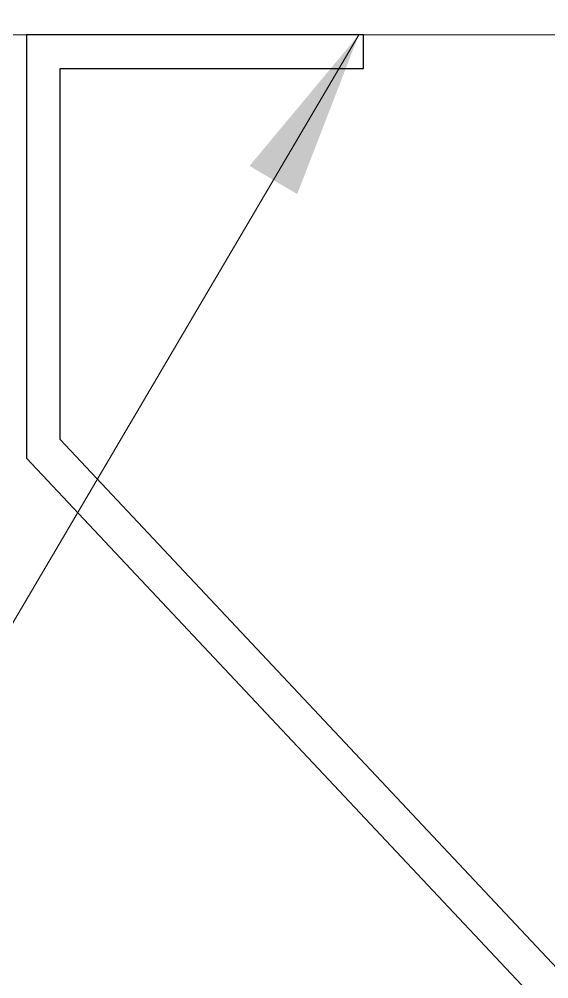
# Model space of a CAD drawing. Header units: millimetres. Extents: x -547695 to 905972, y -1055718 to 167349.
# Drawn here: x -514758 to -514644.8, y -1031455.9 to -1031251 of the extents above; entities that cross this region are included whole.
import ezdxf

# ---------------------------------------------------------------- set-up
doc = ezdxf.new("R2010")
doc.units = ezdxf.units.MM
for name, color, linetype, lineweight in [('View-XTD-CT Cua$0$View-XĐL-CT Cửa$0$Dim - Vietduc', 149, 'Continuous', 13), ('View-XTD-CT Cua$0$View-XĐL-CT Cửa$0$KT-NetThay', 7, 'Continuous', 18), ('View-XTD-CT Cua$0$View-XĐL-CT Cửa$0$Profile - Vietduc', 14, 'Continuous', 30), ('View-XTD-CT Cua$0$View-XĐL-CT Cửa$0$SHEETING 0.13', 6, 'Continuous', 13)]:
    doc.layers.add(name, color=color, linetype=linetype, lineweight=lineweight)
doc.styles.add('View-XTD-CT Cua$0$View-XĐL-CT Cửa$0$VnArial NarrowH', font='VHARIALN.TTF')
doc.dimstyles.new('View-XTD-CT Cua$0$View-XĐL-CT Cửa$0$VD 1-1 x 25', dxfattribs={"dimscale": 25, "dimtxt": 2, "dimasz": 1, "dimexe": 1, "dimexo": 1, "dimgap": 0.5, "dimtad": 1, "dimdec": 0, "dimzin": 0, "dimdsep": 46, "dimtxsty": 'View-XTD-CT Cua$0$View-XĐL-CT Cửa$0$VnArial NarrowH', "dimcen": 0.09, "dimdle": 2, "dimclrd": 256, "dimclre": 256, "dimclrt": 7, "dimadec": 0, "dimazin": 0, "dimtm": 1e-09, "dimtfac": 1, "dimtdec": 0, "dimtix": 1, "dimtmove": 2, "dimatfit": 3, "dimfxl": 1, "dimtolj": 1, "dimtzin": 0, "dimarcsym": 0})

# ---------------------------------------------------------------- blocks, each defined once
blk = doc.blocks.new('View-XTD-CT Cua$0$View-XĐL-CT Cửa$0$A$C77827696')
at = {"layer": 'View-XTD-CT Cua$0$View-XĐL-CT Cửa$0$Profile - Vietduc'}
blk.add_lwpolyline([(-2856.9, 4813.92), (-2856.9, 4808.92), (-2806.9, 4808.92), (-2806.9, 4871.77), (-2934.4, 4998.92), (-2934.4, 5123.92), (-3051.9, 5248.89), (-3051.9, 5303.92), (-3006.9, 5303.92), (-3006.9, 5308.92), (-3056.9, 5308.92), (-3056.9, 5246.16), (-2939.4, 5121.18), (-2939.4, 4996.07), (-2811.9, 4868.92), (-2811.9, 4813.92)], close=True, dxfattribs=at)
at = {"layer": 'View-XTD-CT Cua$0$View-XĐL-CT Cửa$0$SHEETING 0.13'}
blk.add_lwpolyline([(-3079.06, 5458.92), (-3079.06, 5308.92), (-2779.06, 5308.92), (-2779.06, 5458.92), (-3203.07, 5458.92), (-3203.07, 5488.28)], dxfattribs=at)
at = {"layer": 'View-XTD-CT Cua$0$View-XĐL-CT Cửa$0$Dim - Vietduc'}
blk.add_leader([(-3007.59, 5308.92), (-3167.69, 5037.05), (-4390.2, 5037.05)], dimstyle='View-XTD-CT Cua$0$View-XĐL-CT Cửa$0$VD 1-1 x 25', dxfattribs=at)

msp = doc.modelspace()

# ---------------------------------------------------------------- block references
at = {"layer": 'View-XTD-CT Cua$0$View-XĐL-CT Cửa$0$KT-NetThay', "xscale": 1.44, "yscale": 1.44, "zscale": 1.44}
msp.add_blockref('View-XTD-CT Cua$0$View-XĐL-CT Cửa$0$A$C77827696', (-510354.47, -1038899.17), dxfattribs=at)

doc.saveas('drawing.dxf')
